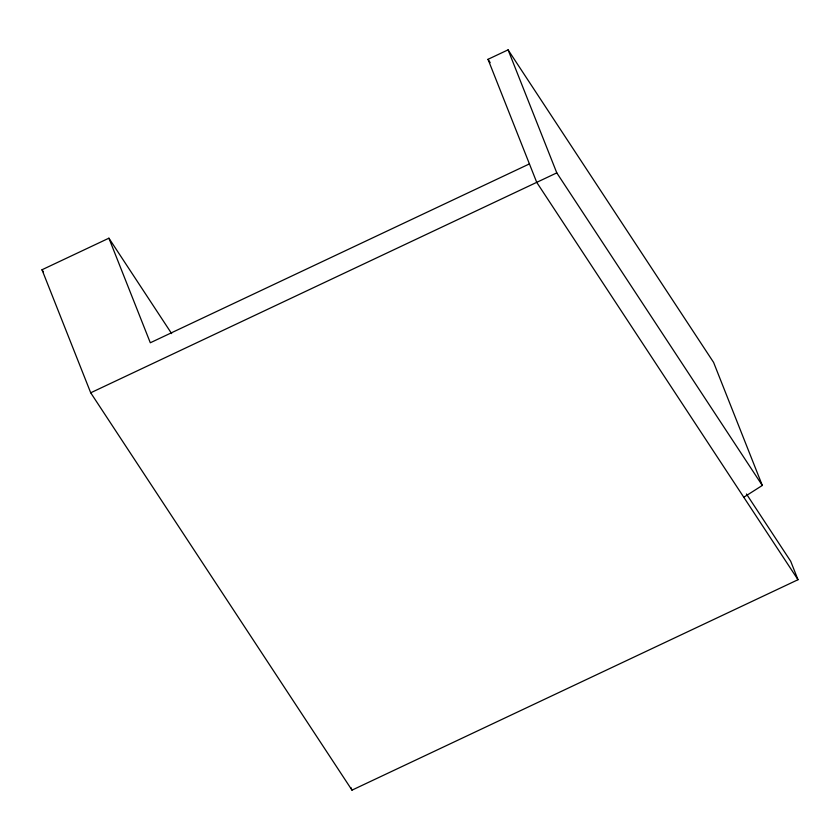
<?xml version="1.0" encoding="UTF-8"?>
<svg xmlns="http://www.w3.org/2000/svg" width="840" height="840" viewBox="0 0 840 840"><rect width="100%" height="100%" fill="white"/><g stroke="black" fill="none" stroke-linecap="round" stroke-linejoin="round"><path stroke-width="1.26" d="M743.778 497.249L762.311 485.447L713.601 362.418L508.084 49.854L488.009 59.315L536.729 182.353L798 579.716L351.992 790.146L90.71 392.794L42 269.756L108.906 238.192L171.633 333.596M529.42 163.905L150.308 342.772L108.906 238.192M90.71 392.794L556.794 172.883L762.311 485.447M488.009 59.315L490.171 62.612M746.456 493.994L790.692 561.256L798 579.716M42 269.756L43.438 271.94M508.084 49.854L556.794 172.883M351.026 787.71L351.992 790.146"/></g></svg>
